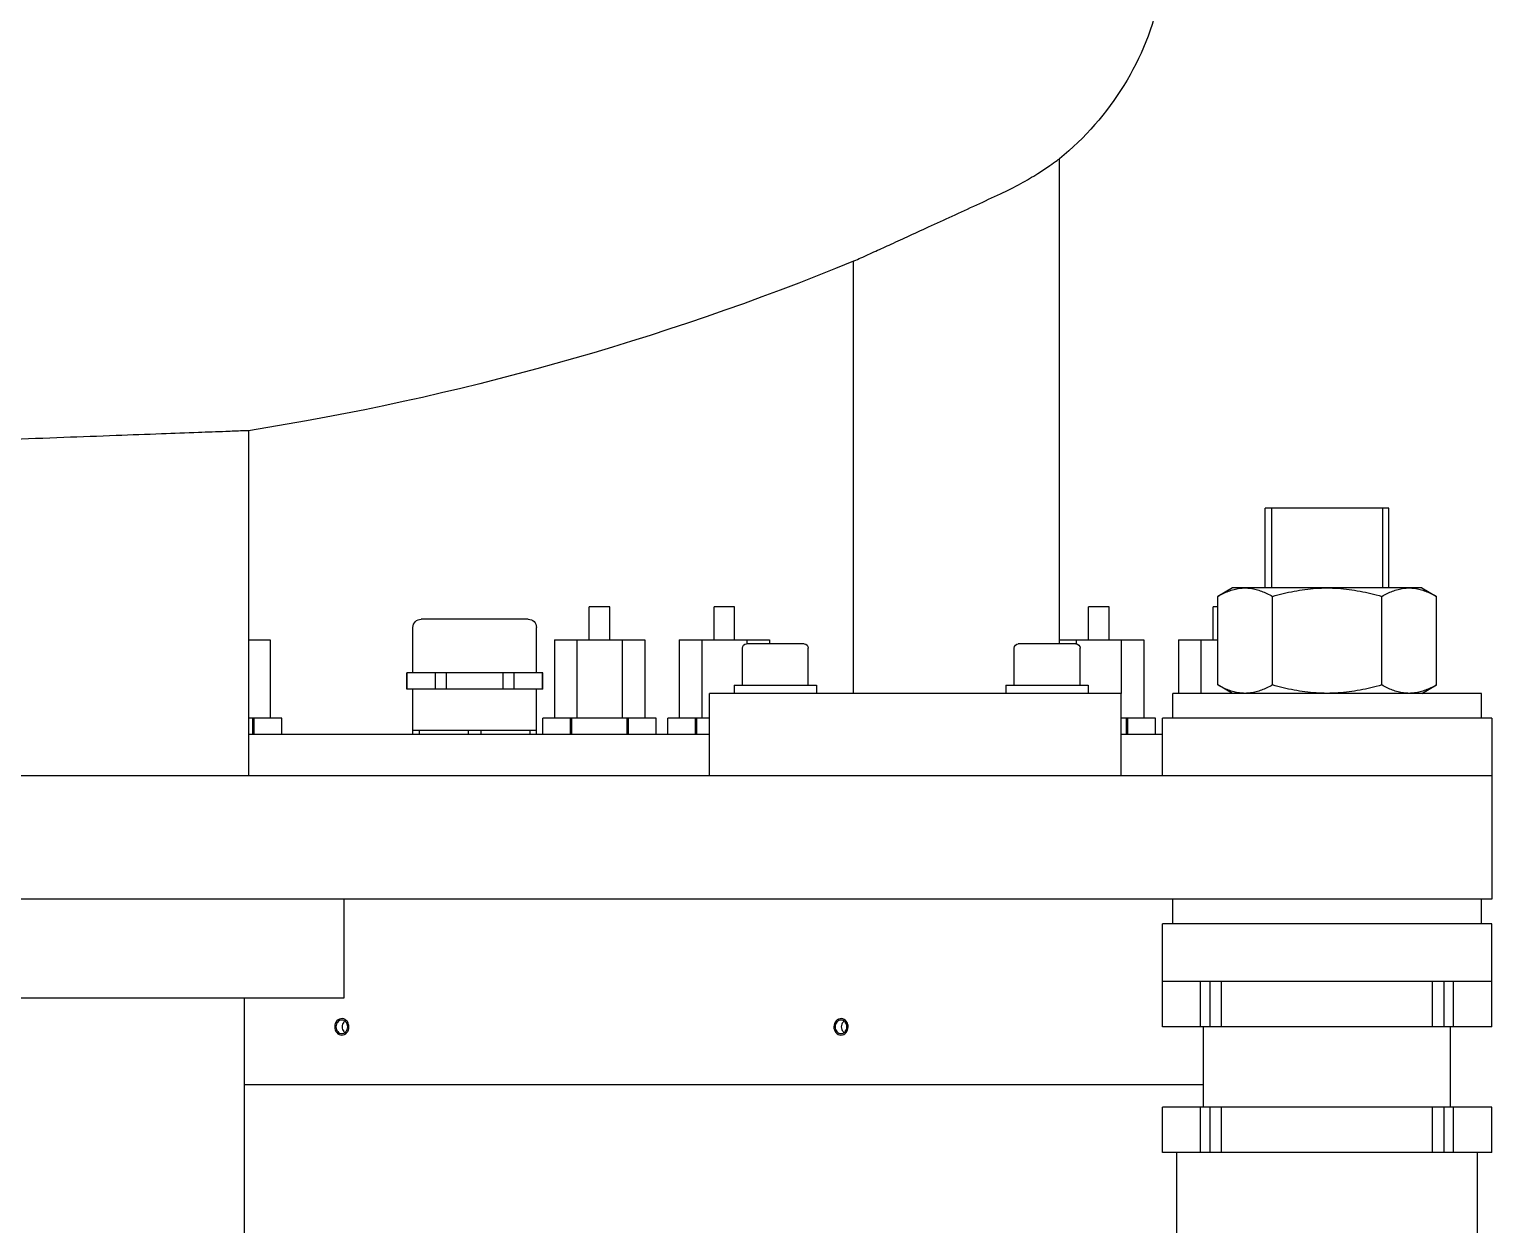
# Model space of a CAD drawing. Extents: x -50 to 48714, y -13211 to 6743.
# Drawn here: x 24244.8 to 24600, y -8267.5 to -7977.1 of the extents above; entities that cross this region are included whole.
import ezdxf

# ---------------------------------------------------------------- set-up
doc = ezdxf.new("R2010")
doc.units = 0
doc.header["$LTSCALE"] = 50
doc.layers.get('0').update_dxf_attribs({"linetype": 'CONTINUOUS'})

# ---------------------------------------------------------------- blocks, each defined once
blk = doc.blocks.new('GK_UE46PGM_S')
at = {"linetype": 'BYBLOCK'}
for p, q in [((-245, -359.3), (-245, -241.44)), ((-195, -371.3), (-195, -266.33)), ((-48, -307.51), (-48, -391.3)), ((-325, -345.7), (-325, -326.3)), ((-325, -326.3), (-295, -326.3)), ((-323.5, -326.3), (-323.5, -345.7)), ((-296.5, -326.3), (-296.5, -345.7)), ((-295, -345.7), (-295, -326.3)), ((-333, -345.7), (-336.56, -347.75)), ((-336.56, -369.25), (-336.56, -347.75)), ((-333, -345.7), (-287, -345.7)), ((-323.28, -369.25), (-323.28, -347.75)), ((-296.72, -369.25), (-296.72, -347.75)), ((-287, -345.7), (-283.44, -347.75)), ((-283.44, -369.25), (-283.44, -347.75)), ((-283.44, -350.3), (-282.35, -350.3)), ((-282.35, -358.3), (-282.35, -350.3)), ((-257.04, -358.3), (-257.04, -350.3)), ((-257.04, -350.3), (-252.04, -350.3)), ((-252.04, -358.3), (-252.04, -350.3)), ((-166.1, -358.3), (-166.1, -350.3)), ((-166.1, -350.3), (-161.1, -350.3)), ((-161.1, -358.3), (-161.1, -350.3)), ((-135.79, -350.3), (-130.79, -350.3)), ((-135.79, -358.3), (-135.79, -350.3)), ((-130.79, -358.3), (-130.79, -350.3)), ((-115.98, -353.3), (-89.98, -353.3)), ((-273.88, -358.3), (-283.44, -358.3)), ((-279.36, -358.3), (-279.36, -371.3)), ((-273.88, -358.3), (-273.88, -371.3)), ((-245, -358.3), (-265.51, -358.3)), ((-265.51, -358.3), (-265.51, -377.3)), ((-260.02, -358.3), (-260.02, -371.3)), ((-249.05, -358.3), (-249.05, -359.3)), ((-152.63, -358.3), (-174.57, -358.3)), ((-174.57, -358.3), (-174.57, -359.3)), ((-169.09, -358.3), (-169.09, -359.3)), ((-158.12, -358.3), (-158.12, -377.3)), ((-152.63, -358.3), (-152.63, -377.3)), ((-122.32, -358.3), (-144.26, -358.3)), ((-144.26, -358.3), (-144.26, -377.3)), ((-138.78, -358.3), (-138.78, -377.3)), ((-127.81, -358.3), (-127.81, -377.3)), ((-122.32, -358.3), (-122.32, -377.3)), ((-117.98, -366.3), (-117.98, -355.3)), ((-87.98, -366.3), (-87.98, -355.3)), ((-48, -358.3), (-53.33, -358.3)), ((-53.33, -358.3), (-53.33, -377.3)), ((-250, -369.3), (-250, -360.3)), ((-249, -359.3), (-235, -359.3)), ((-234, -369.3), (-234, -360.3)), ((-184, -369.3), (-184, -360.3)), ((-183, -359.3), (-169, -359.3)), ((-168, -369.3), (-168, -360.3)), ((-333, -371.3), (-336.56, -369.25)), ((-287, -371.3), (-283.44, -369.25)), ((-232, -369.3), (-252, -369.3)), ((-252, -369.3), (-252, -371.3)), ((-232, -369.3), (-232, -371.3)), ((-166, -369.3), (-186, -369.3)), ((-186, -369.3), (-186, -371.3)), ((-166, -369.3), (-166, -371.3)), ((-119.48, -366.3), (-86.48, -366.3)), ((-119.48, -370.3), (-119.48, -366.3)), ((-119.41, -370.3), (-119.41, -366.3)), ((-112.54, -370.3), (-112.54, -366.3)), ((-109.86, -370.3), (-109.86, -366.3)), ((-96.11, -370.3), (-96.11, -366.3)), ((-93.43, -370.3), (-93.43, -366.3)), ((-86.55, -370.3), (-86.55, -366.3)), ((-86.48, -370.3), (-86.48, -366.3)), ((-347.5, -371.3), (-272.5, -371.3)), ((-347.5, -377.3), (-347.5, -371.3)), ((-272.5, -377.3), (-272.5, -371.3)), ((-260, -391.3), (-260, -371.3)), ((-260, -371.3), (-160, -371.3)), ((-160, -391.3), (-160, -371.3)), ((-119.48, -370.3), (-86.48, -370.3)), ((-117.98, -381.3), (-117.98, -370.3)), ((-87.98, -381.3), (-87.98, -370.3)), ((-350, -377.3), (-350, -421.3)), ((-350, -377.3), (-270, -377.3)), ((-270, -391.3), (-270, -377.3)), ((-268.29, -381.3), (-268.29, -377.3)), ((-268.29, -377.3), (-260, -377.3)), ((-261.57, -381.3), (-261.57, -377.3)), ((-261.25, -381.3), (-261.25, -377.3)), ((-160, -377.3), (-149.86, -377.3)), ((-156.89, -381.3), (-156.89, -377.3)), ((-156.57, -381.3), (-156.57, -377.3)), ((-149.86, -381.3), (-149.86, -377.3)), ((-147.04, -377.3), (-119.54, -377.3)), ((-147.04, -381.3), (-147.04, -377.3)), ((-140.33, -381.3), (-140.33, -377.3)), ((-140.01, -381.3), (-140.01, -377.3)), ((-126.58, -381.3), (-126.58, -377.3)), ((-126.26, -381.3), (-126.26, -377.3)), ((-119.54, -381.3), (-119.54, -377.3)), ((-56.11, -381.3), (-56.11, -377.3)), ((-56.11, -377.3), (-48, -377.3)), ((-49.4, -381.3), (-49.4, -377.3)), ((-49.07, -381.3), (-49.07, -377.3)), ((-270, -381.3), (-260, -381.3)), ((-160, -381.3), (-48, -381.3)), ((-117.98, -380.3), (-87.98, -380.3)), ((-116.44, -381.3), (-116.44, -380.3)), ((-104.53, -381.3), (-104.53, -380.3)), ((-101.44, -381.3), (-101.44, -380.3)), ((-89.53, -381.3), (-89.53, -380.3)), ((-350, -391.3), (240, -391.3)), ((-350, -421.3), (240, -421.3)), ((-347.5, -427.3), (-347.5, -421.3)), ((-272.5, -427.3), (-272.5, -421.3)), ((-71.2, -421.3), (-71.2, -445.3)), ((-350, -427.3), (-270, -427.3)), ((-350, -452.3), (-350, -427.3)), ((-270, -452.3), (-270, -427.3)), ((-350, -441.3), (-270, -441.3)), ((-340.72, -452.3), (-340.72, -441.3)), ((-338.43, -452.3), (-338.43, -441.3)), ((-335.62, -452.3), (-335.62, -441.3)), ((-284.38, -452.3), (-284.38, -441.3)), ((-281.57, -452.3), (-281.57, -441.3)), ((-279.28, -452.3), (-279.28, -441.3)), ((-71.2, -445.3), (131.2, -445.3)), ((-47, -445.3), (-47, -502.5)), ((-350, -452.3), (-270, -452.3)), ((-340, -471.8), (-340, -452.3)), ((-280, -471.8), (-280, -452.3)), ((-47, -466.3), (-280, -466.3)), ((-350, -471.8), (-270, -471.8)), ((-350, -482.8), (-350, -471.8)), ((-340.72, -482.8), (-340.72, -471.8)), ((-338.43, -482.8), (-338.43, -471.8)), ((-335.62, -482.8), (-335.62, -471.8)), ((-284.38, -482.8), (-284.38, -471.8)), ((-281.57, -482.8), (-281.57, -471.8)), ((-279.28, -482.8), (-279.28, -471.8)), ((-270, -482.8), (-270, -471.8)), ((-350, -482.8), (-270, -482.8)), ((-346.5, -536.8), (-346.5, -482.8)), ((-273.5, -536.8), (-273.5, -482.8))]:
    blk.add_line(p, q, dxfattribs=at)
for points in [[(-193.67, -452.3), (-193.65, -452.01), (-193.6, -451.72), (-193.51, -451.44), (-193.38, -451.18), (-193.22, -450.95), (-193.03, -450.74)], [(-193.03, -450.74), (-192.74, -450.52), (-192.4, -450.37), (-192.06, -450.3), (-191.7, -450.32), (-191.36, -450.41), (-191.04, -450.59), (-190.76, -450.84), (-190.53, -451.14), (-190.35, -451.5), (-190.25, -451.89), (-190.21, -452.3)], [(-72.43, -452.3), (-72.41, -452.01), (-72.35, -451.72), (-72.26, -451.44), (-72.13, -451.18), (-71.98, -450.95), (-71.79, -450.74)], [(-71.79, -450.74), (-71.49, -450.52), (-71.16, -450.37), (-70.82, -450.3), (-70.46, -450.32), (-70.12, -450.41), (-69.8, -450.59), (-69.51, -450.84), (-69.28, -451.14), (-69.11, -451.5), (-69, -451.89), (-68.97, -452.3)], [(-190.21, -452.3), (-190.24, -452.69), (-190.34, -453.06), (-190.5, -453.41), (-190.72, -453.71), (-190.98, -453.96), (-191.28, -454.15), (-191.6, -454.26), (-191.94, -454.3), (-192.28, -454.26), (-192.6, -454.15), (-192.9, -453.97), (-193.17, -453.71), (-193.38, -453.41), (-193.54, -453.07), (-193.64, -452.7), (-193.67, -452.3)], [(-68.97, -452.3), (-69, -452.69), (-69.1, -453.06), (-69.25, -453.41), (-69.47, -453.71), (-69.73, -453.96), (-70.03, -454.15), (-70.36, -454.26), (-70.7, -454.3), (-71.03, -454.26), (-71.36, -454.15), (-71.66, -453.97), (-71.92, -453.71), (-72.14, -453.41), (-72.3, -453.07), (-72.4, -452.7), (-72.43, -452.3)]]:
    blk.add_lwpolyline(points, dxfattribs=at)
for centre, radius, start, end in [((-201, -187), 70, 192.0554, 231.0552), ((54, 339.5), 655, 247.65686, 261.04114), ((-115.98, -355.3), 2, 90, 180), ((-89.98, -355.3), 2, 0, 90), ((-249, -360.3), 1, 90, 180), ((-235, -360.3), 1, 0, 90), ((-183, -360.3), 1, 90, 180), ((-169, -360.3), 1, 0, 90)]:
    blk.add_arc(centre, radius, start, end, dxfattribs=at)
for points, start_tangent, end_tangent in [([(-230.67, -249.97), (-235.65, -247.45), (-239.75, -245.03), (-242.69, -243.09), (-244.45, -241.84), (-245, -241.44)], (-0.906868, 0.421416), (-0.803605, 0.595164)), ([(-195, -266.33), (-195.55, -266.08), (-197.21, -265.33), (-199.92, -264.1), (-203.6, -262.43), (-208.04, -260.4), (-213.21, -258.03), (-218.96, -255.39), (-224.92, -252.64), (-230.67, -249.97)], (-0.911144, 0.412088), (-0.906868, 0.421416)), ([(-48, -307.51), (-46.62, -307.56), (-42.51, -307.72), (-35.86, -307.96), (-26.88, -308.29), (-15.88, -308.7), (-3.2, -309.17), (10.57, -309.68), (25.07, -310.22), (39.7, -310.76), (54, -311.28)], (0.999313, -0.037068), (0.999321, -0.036854)), ([(-329.92, -345.7), (-331.26, -345.79), (-332.6, -346.06), (-333.92, -346.48), (-335.24, -347.05), (-336.56, -347.75)], (-1, 0), (-0.866025, -0.5)), ([(-323.28, -347.75), (-324.6, -347.05), (-325.92, -346.48), (-327.24, -346.06), (-328.58, -345.79), (-329.92, -345.7)], (-0.866025, 0.5), (-1, 0)), ([(-310, -345.7), (-312.68, -345.79), (-315.36, -346.06), (-318.01, -346.48), (-320.64, -347.05), (-323.28, -347.75)], (-1, 0), (-0.960769, -0.27735)), ([(-296.72, -347.75), (-299.36, -347.05), (-301.99, -346.48), (-304.64, -346.06), (-307.32, -345.79), (-310, -345.7)], (-0.960769, 0.27735), (-1, 0)), ([(-290.08, -345.7), (-291.42, -345.79), (-292.76, -346.06), (-294.08, -346.48), (-295.4, -347.05), (-296.72, -347.75)], (-1, 0), (-0.866025, -0.5)), ([(-283.44, -347.75), (-284.76, -347.05), (-286.08, -346.48), (-287.4, -346.06), (-288.74, -345.79), (-290.08, -345.7)], (-0.866025, 0.5), (-1, 0)), ([(-336.56, -369.25), (-335.24, -369.95), (-333.92, -370.52), (-332.6, -370.94), (-331.96, -371.09)], (0.866025, -0.5), (0.980255, -0.197739)), ([(-329.92, -371.3), (-328.58, -371.21), (-327.24, -370.94), (-325.92, -370.52), (-324.6, -369.95), (-323.28, -369.25)], (1, 0), (0.866025, 0.5)), ([(-323.28, -369.25), (-320.64, -369.95), (-318.01, -370.52), (-315.36, -370.94), (-312.68, -371.21), (-310, -371.3)], (0.960769, -0.27735), (1, 0)), ([(-310, -371.3), (-307.32, -371.21), (-304.64, -370.94), (-301.99, -370.52), (-299.36, -369.95), (-296.72, -369.25)], (1, 0), (0.960769, 0.27735)), ([(-296.72, -369.25), (-295.4, -369.95), (-294.08, -370.52), (-292.76, -370.94), (-291.42, -371.21), (-290.08, -371.3)], (0.866025, -0.5), (1, 0)), ([(-288.04, -371.09), (-287.4, -370.94), (-286.08, -370.52), (-284.76, -369.95), (-283.44, -369.25)], (0.980255, 0.197739), (0.866025, 0.5)), ([(-331.96, -371.09), (-331.26, -371.21), (-329.92, -371.3)], (0.980255, -0.197739), (1, 0)), ([(-290.08, -371.3), (-288.74, -371.21), (-288.04, -371.09)], (1, 0), (0.980255, 0.197739)), ([(-193.26, -451.67), (-192.95, -451.13), (-192.71, -450.91)], (0.337348, 0.94138), (0.805216, 0.592982)), ([(-192.71, -450.91), (-192.49, -450.78)], (0.805216, 0.592982), (0.902509, 0.43067)), ([(-192.67, -450.91), (-192.43, -451.13)], (0.805216, -0.592982), (0.655201, -0.755455)), ([(-192.49, -450.78), (-191.94, -450.65)], (0.902509, 0.43067), (1, 0)), ([(-192.43, -451.13), (-192.12, -451.67)], (0.655201, -0.755455), (0.337348, -0.94138)), ([(-191.94, -450.65), (-191.39, -450.78), (-190.93, -451.13), (-190.62, -451.67)], (1, 0), (0.337348, -0.94138)), ([(-72.02, -451.67), (-71.71, -451.13), (-71.47, -450.91)], (0.337348, 0.94138), (0.805216, 0.592982)), ([(-71.47, -450.91), (-71.24, -450.78)], (0.805216, 0.592982), (0.902509, 0.43067)), ([(-71.43, -450.91), (-71.19, -451.13)], (0.805216, -0.592982), (0.655201, -0.755455)), ([(-71.24, -450.78), (-70.7, -450.65)], (0.902509, 0.43067), (1, 0)), ([(-71.19, -451.13), (-70.88, -451.67)], (0.655201, -0.755455), (0.337348, -0.94138)), ([(-70.7, -450.65), (-70.15, -450.78), (-69.69, -451.13), (-69.38, -451.67)], (1, 0), (0.337348, -0.94138)), ([(-193.37, -452.3), (-193.26, -451.67)], (0, 1), (0.337348, 0.94138)), ([(-193.26, -452.93), (-193.37, -452.3)], (-0.337348, 0.94138), (0, 1)), ([(-192.71, -453.69), (-192.95, -453.47), (-193.26, -452.93)], (-0.805216, 0.592982), (-0.337348, 0.94138)), ([(-192.49, -453.82), (-192.71, -453.69)], (-0.902509, 0.43067), (-0.805216, 0.592982)), ([(-192.43, -453.47), (-192.67, -453.69)], (-0.655201, -0.755455), (-0.805216, -0.592982)), ([(-191.94, -453.95), (-192.49, -453.82)], (-1, 0), (-0.902509, 0.43067)), ([(-192.12, -452.93), (-192.43, -453.47)], (-0.337348, -0.94138), (-0.655201, -0.755455)), ([(-192.12, -451.67), (-192.01, -452.3)], (0.337348, -0.94138), (0, -1)), ([(-192.01, -452.3), (-192.12, -452.93)], (0, -1), (-0.337348, -0.94138)), ([(-190.62, -452.93), (-190.93, -453.47), (-191.39, -453.82), (-191.94, -453.95)], (-0.337348, -0.94138), (-1, 0)), ([(-190.62, -451.67), (-190.51, -452.3)], (0.337348, -0.94138), (0, -1)), ([(-190.51, -452.3), (-190.62, -452.93)], (0, -1), (-0.337348, -0.94138)), ([(-72.13, -452.3), (-72.02, -451.67)], (0, 1), (0.337348, 0.94138)), ([(-72.02, -452.93), (-72.13, -452.3)], (-0.337348, 0.94138), (0, 1)), ([(-71.47, -453.69), (-71.71, -453.47), (-72.02, -452.93)], (-0.805216, 0.592982), (-0.337348, 0.94138)), ([(-71.24, -453.82), (-71.47, -453.69)], (-0.902509, 0.43067), (-0.805216, 0.592982)), ([(-71.19, -453.47), (-71.43, -453.69)], (-0.655201, -0.755455), (-0.805216, -0.592982)), ([(-70.7, -453.95), (-71.24, -453.82)], (-1, 0), (-0.902509, 0.43067)), ([(-70.88, -452.93), (-71.19, -453.47)], (-0.337348, -0.94138), (-0.655201, -0.755455)), ([(-70.88, -451.67), (-70.77, -452.3)], (0.337348, -0.94138), (0, -1)), ([(-70.77, -452.3), (-70.88, -452.93)], (0, -1), (-0.337348, -0.94138)), ([(-69.38, -452.93), (-69.69, -453.47), (-70.15, -453.82), (-70.7, -453.95)], (-0.337348, -0.94138), (-1, 0)), ([(-69.38, -451.67), (-69.27, -452.3)], (0.337348, -0.94138), (0, -1)), ([(-69.27, -452.3), (-69.38, -452.93)], (0, -1), (-0.337348, -0.94138))]:
    blk.add_spline(points, degree=3, dxfattribs=dict(at, start_tangent=start_tangent, end_tangent=end_tangent))

msp = doc.modelspace()

# ---------------------------------------------------------------- block references
at = {"xscale": -1}
msp.add_blockref('GK_UE46PGM_S', (24250, -7767.09), dxfattribs=at)

doc.saveas('drawing.dxf')
